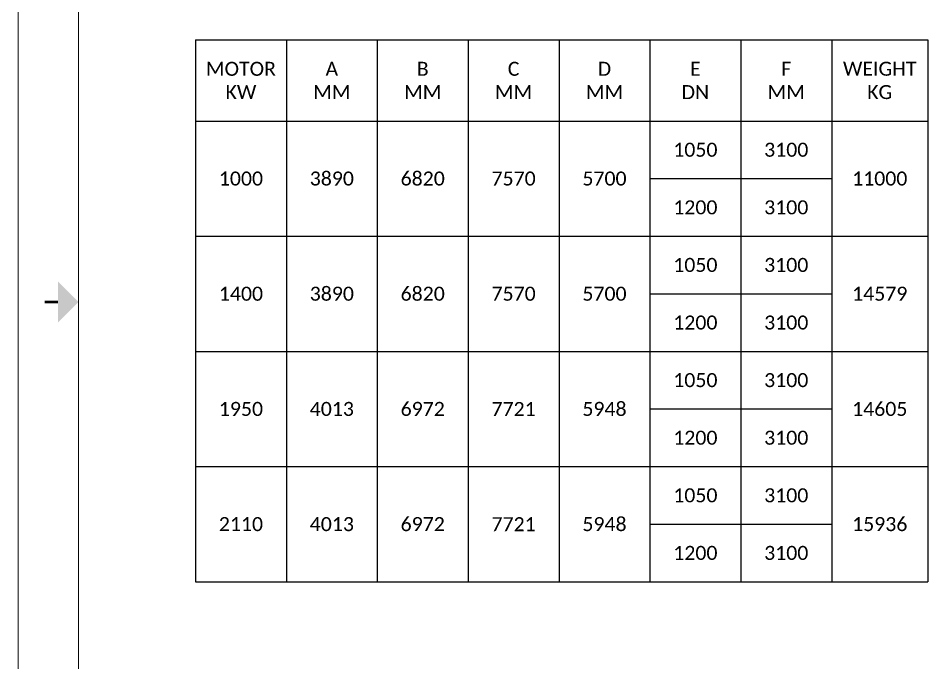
# Model space of a CAD drawing. Header units: millimetres. Extents: x 907 to 806139, y 2004 to 615514.
# Drawn here: x 907 to 257755, y 206947 to 388847 of the extents above; entities that cross this region are included whole.
import ezdxf
from ezdxf.enums import TextEntityAlignment as Align

# ---------------------------------------------------------------- set-up
doc = ezdxf.new("R2010")
doc.units = ezdxf.units.MM
doc.header["$LTSCALE"] = 25.4
doc.layers.add('Title Block', color=7, linetype='Continuous', lineweight=5)
doc.styles.add('ACANSTS', font='romans.shx', dxfattribs={"height": 25.4})
doc.styles.add('Roman', font='arial.ttf')
doc.styles.get("Standard").update_dxf_attribs({"font": 'arial.ttf'})

# ---------------------------------------------------------------- blocks, each defined once
blk = doc.blocks.new('LONE STAR BLOWER TITLE BLOCK (SIZE A)')
at = {"layer": 'Title Block', "lineweight": 15}
for p, q in [((0, 457.2), (0, 0)), ((12.7, 444.5), (12.7, 12.7))]:
    blk.add_line(p, q, dxfattribs=at)
at = {"layer": 'Title Block', "lineweight": 15, "const_width": 0.572}
blk.add_lwpolyline([(5.56, 228.6), (8.41, 228.6)], dxfattribs=at)
at = {"layer": 'Title Block', "lineweight": 15}
blk.add_solid([(8.41, 224.31), (8.41, 232.89), (12.7, 228.6)], dxfattribs=at)
at = {"layer": 'Title Block', "lineweight": 15, "style": 'ACANSTS'}
for tag, p, height in [('DRAWN_BY', (375.45, 58.16), 3.43), ('DRAWN_DATE', (402.66, 58.47), 3.43), ('DRAWING_SUBTITLE', (450.18, 50.21), 5.14), ('CHECKED_BY', (376.02, 49.37), 3.43), ('CHECK_DATE', (402.18, 49.5), 3.43), ('ENGINEER', (375.87, 40.95), 3.43), ('ENG_DATE', (401.95, 40.92), 3.43), ('DRAWING_SUBTITLE', (450.12, 39.35), 5.14), ('MANUFACTURING', (375.76, 32.38), 3.43), ('MFG_DATE', (401.98, 32.46), 3.43), ('CONTROL', (375.76, 23.81), 3.43), ('CONTROL_DATE', (401.98, 23.88), 3.43), ('CAGE_CODE', (455.36, 23.27), 3.43), ('MODEL_FILE_NAME', (230.14, 15.52), 3.43), ('APPROVED_BY', (375.47, 14.54), 3.43), ('APPROVAL_DATE', (401.77, 14.47), 3.43)]:
    blk.add_attdef(tag, p, '', height=height, dxfattribs=at)
at = {"layer": 'Title Block', "lineweight": 15, "style": 'Roman', "flags": 8}
for tag, height, p in [('DWG_NUMBER', 7.14, (484.29, 29.15)), ('SCALE', 3.43, (459.83, 17.88)), ('SHEETNUMBER', 3.43, (539.89, 17.88)), ('TOTA_SHEETS', 3.43, (556.11, 17.82))]:
    blk.add_attdef(tag, text='', height=height, dxfattribs=at).set_placement(p, align=Align.TOP_LEFT)
at = {"layer": 'Title Block', "lineweight": 15, "style": 'ACANSTS'}
blk.add_attdef('REVISION', text='', height=3.43, dxfattribs=at).set_placement((580.38, 22.69), align=Align.CENTER)
blk = doc.blocks.new('*T134')
at = {"linetype": 'ByBlock', "lineweight": -2, "transparency": 16777216}
for p, q in [((0, 0), (206781, 0)), ((0, 0), (0, -152901)), ((25662, 0), (25662, -152901)), ((51325, 0), (51325, -152901)), ((76987, 0), (76987, -152901)), ((102650, 0), (102650, -152901)), ((128312, 0), (128312, -39128)), ((153975, 0), (153975, -152901)), ((179637, 0), (179637, -152901)), ((206781, 0), (206781, -152901)), ((0, -22875), (206781, -22875)), ((128312, -39128), (179637, -39128)), ((0, -55381), (206781, -55381)), ((128312, -55381), (128312, -71635)), ((128312, -71635), (179637, -71635)), ((0, -87888), (206781, -87888)), ((128312, -87888), (128312, -104141)), ((128312, -104141), (179637, -104141)), ((0, -120394), (206781, -120394)), ((128312, -120394), (128312, -136648)), ((128312, -136648), (179637, -136648)), ((0, -152901), (206781, -152901))]:
    blk.add_line(p, q, dxfattribs=at)
at = {"color": 0, "linetype": 'ByBlock', "lineweight": -2, "transparency": 16777216}
for p, q in [((128312, -39128), (128312, -55381)), ((128312, -71635), (128312, -87888)), ((128312, -104141), (128312, -120394)), ((128312, -136648), (128312, -152901))]:
    blk.add_line(p, q, dxfattribs=at)
at = {"color": 0, "linetype": 'Continuous', "lineweight": 5, "transparency": 16777216, "char_height": 3951.11, "attachment_point": 5}
for s, insert, width in [('{\\fCalibri|b0|i0|c0;MOTOR^JKW', (12831, -11437), 21395.27), ('{\\fCalibri|b0|i0|c0;A^JMM', (38494, -11437), 21395.27), ('{\\fCalibri|b0|i0|c0;B^JMM', (64156, -11437), 21395.27), ('{\\fCalibri|b0|i0|c0;C^JMM', (89819, -11437), 21395.27), ('{\\fCalibri|b0|i0|c0;D^JMM', (115481, -11437), 21395.27), ('{\\fCalibri|b0|i0|c0;E^JDN', (141144, -11437), 21395.27), ('{\\fCalibri|b0|i0|c0;F^JMM', (166806, -11437), 21395.27), ('{\\fCalibri|b0|i0|c0;WEIGHT^JKG', (193209, -11437), 22876.93), ('{\\fCalibri|b0|i0|c0;1050', (141144, -31002), 21395.27), ('{\\fCalibri|b0|i0|c0;3100', (166806, -31002), 21395.27), ('{\\fCalibri|b0|i0|c0;1000', (12831, -39128), 21395.27), ('{\\fCalibri|b0|i0|c0;3890', (38494, -39128), 21395.27), ('{\\fCalibri|b0|i0|c0;6820', (64156, -39128), 21395.27), ('{\\fCalibri|b0|i0|c0;7570', (89819, -39128), 21395.27), ('{\\fCalibri|b0|i0|c0;5700', (115481, -39128), 21395.27), ('{\\fCalibri|b0|i0|c0;11000', (193209, -39128), 22876.93), ('{\\fCalibri|b0|i0|c0;1200', (141144, -47255), 21395.27), ('{\\fCalibri|b0|i0|c0;3100', (166806, -47255), 21395.27), ('{\\fCalibri|b0|i0|c0;1050', (141144, -63508), 21395.27), ('{\\fCalibri|b0|i0|c0;3100', (166806, -63508), 21395.27), ('{\\fCalibri|b0|i0|c0;1400', (12831, -71635), 21395.27), ('{\\fCalibri|b0|i0|c0;3890', (38494, -71635), 21395.27), ('{\\fCalibri|b0|i0|c0;6820', (64156, -71635), 21395.27), ('{\\fCalibri|b0|i0|c0;7570', (89819, -71635), 21395.27), ('{\\fCalibri|b0|i0|c0;5700', (115481, -71635), 21395.27), ('{\\fCalibri|b0|i0|c0;14579', (193209, -71635), 22876.93), ('{\\fCalibri|b0|i0|c0;1200', (141144, -79761), 21395.27), ('{\\fCalibri|b0|i0|c0;3100', (166806, -79761), 21395.27), ('{\\fCalibri|b0|i0|c0;1050', (141144, -96015), 21395.27), ('{\\fCalibri|b0|i0|c0;3100', (166806, -96015), 21395.27), ('{\\fCalibri|b0|i0|c0;1950', (12831, -104141), 21395.27), ('{\\fCalibri|b0|i0|c0;4013', (38494, -104141), 21395.27), ('{\\fCalibri|b0|i0|c0;6972', (64156, -104141), 21395.27), ('{\\fCalibri|b0|i0|c0;7721', (89819, -104141), 21395.27), ('{\\fCalibri|b0|i0|c0;5948', (115481, -104141), 21395.27), ('{\\fCalibri|b0|i0|c0;14605', (193209, -104141), 22876.93), ('{\\fCalibri|b0|i0|c0;1200', (141144, -112268), 21395.27), ('{\\fCalibri|b0|i0|c0;3100', (166806, -112268), 21395.27), ('{\\fCalibri|b0|i0|c0;1050', (141144, -128521), 21395.27), ('{\\fCalibri|b0|i0|c0;3100', (166806, -128521), 21395.27), ('{\\fCalibri|b0|i0|c0;2110', (12831, -136648), 21395.27), ('{\\fCalibri|b0|i0|c0;4013', (38494, -136648), 21395.27), ('{\\fCalibri|b0|i0|c0;6972', (64156, -136648), 21395.27), ('{\\fCalibri|b0|i0|c0;7721', (89819, -136648), 21395.27), ('{\\fCalibri|b0|i0|c0;5948', (115481, -136648), 21395.27), ('{\\fCalibri|b0|i0|c0;15936', (193209, -136648), 22876.93), ('{\\fCalibri|b0|i0|c0;1200', (141144, -144774), 21395.27), ('{\\fCalibri|b0|i0|c0;3100', (166806, -144774), 21395.27)]:
    blk.add_mtext(s, dxfattribs=dict(at, insert=insert, width=width))

msp = doc.modelspace()

# ---------------------------------------------------------------- block references
at = {"xscale": 1341.885352952126, "yscale": 1341.885352952126, "zscale": 1341.885352952126}
msp.add_blockref('LONE STAR BLOWER TITLE BLOCK (SIZE A)', (907.34, 2004.12), dxfattribs=at)
msp.add_blockref('*T134', (50973.46, 382712.24))

doc.saveas('drawing.dxf')
